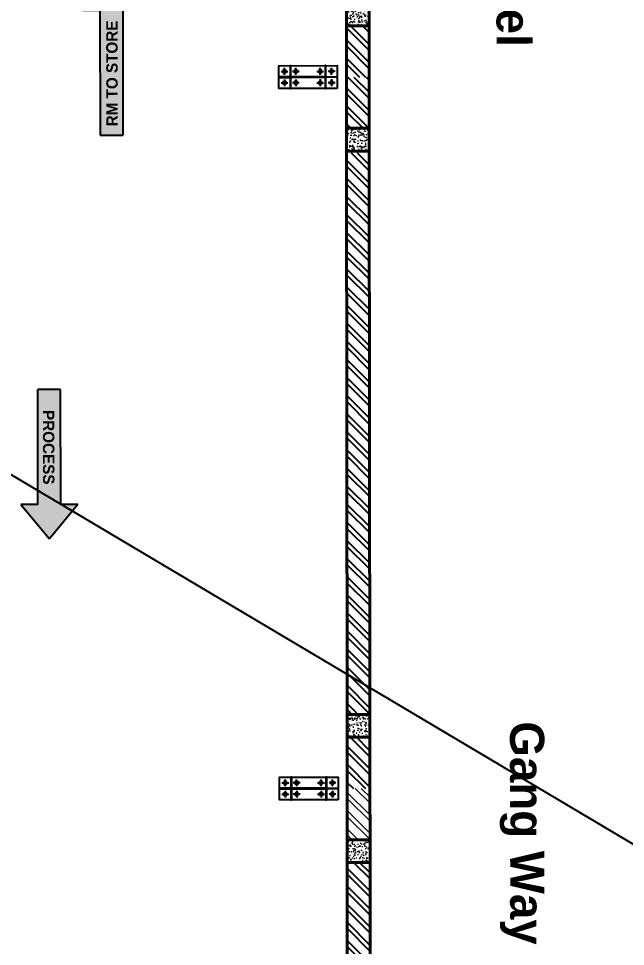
# Model space of a CAD drawing. Header units: feet. Extents: x -99009 to 3252343, y -11094690 to 9035152.
# Drawn here: x 2510470 to 2515800, y -1976592 to -1968440 of the extents above; entities that cross this region are included whole.
import ezdxf

# ---------------------------------------------------------------- set-up
doc = ezdxf.new("R2010")
doc.units = ezdxf.units.FT
doc.layers.add('1', color=1, linetype='Continuous')
doc.layers.add('K-LINE', color=7, linetype='Continuous')
doc.layers.add('HATCH WALL', color=7, linetype='Continuous', true_color=0x7d7d7d)
for name, color, linetype, lineweight in [('Line', 7, 'Continuous', 13), ('NAMEPLATE-LINE', 1, 'Continuous', 0), ('RCC', 3, 'Continuous', 40), ('ROAD', 134, 'Continuous', 0), ('WALL', 10, 'Continuous', 40)]:
    doc.layers.add(name, color=color, linetype=linetype, lineweight=lineweight)
doc.styles.get("Standard").update_dxf_attribs({"font": 'GOTHICB.TTF'})
pattern_1 = [(45, (-189091.04, -251272.94), (-79.549513, 79.549513), []), (45, (-189038.01, -251272.94), (-79.549513, 79.549513), [])]

# ---------------------------------------------------------------- blocks, each defined once
blk = doc.blocks.new('RCC COLUMN')
at = {"layer": 'ROAD'}
h = blk.add_hatch(dxfattribs=at)
h.set_pattern_fill('AR-CONC', color=252, scale=10)
h.set_pattern_definition([(50, (-23146.816, 205572.735), (71.726018, -6.275213), [7.5, -82.5]), (355, (-23146.82, 205572.735), (-13.875133, 75.219213), [6, -66]), (100.451444, (-23140.84, 205572.21), (57.850885, 68.944), [6.37402, -70.11421]), (46.1842, (-23146.82, 205592.735), (106.724133, -16.551928), [11.25, -123.75]), (96.635635, (-23137.92, 205591.36), (93.466195, 97.41186), [9.561034, -105.171376]), (351.184164, (-23146.82, 205592.73), (93.466195, 97.41186), [9, -99]), (21, (-23136.816, 205587.735), (59.690705, -40.261889), [7.5, -82.5]), (326, (-23136.82, 205587.735), (24.331533, 72.515005), [6, -66]), (71.451445, (-23131.84, 205584.38), (84.022238, 32.253115), [6.37402, -70.11421]), (37.5, (-23146.816, 205572.735), (1.2159855, 33.2893854), [0, -65.2, 0, -67, 0, -66.25]), (7.5, (-23146.816, 205572.735), (26.306954, 39.441171), [0, -38.2, 0, -63.7, 0, -25.25]), (327.5, (-23169.116, 205572.735), (53.3822436, -2.2554872), [0, -25, 0, -78, 0, -103.5]), (317.5, (-23179.116, 205572.735), (58.318617, 10.010498), [0, -32.5, 0, -51.8, 0, -73.5])])
h.paths.add_polyline_path([(-100, -115), (100, -115), (100, 85), (-100, 85)])
at = {"layer": 'RCC'}
blk.add_lwpolyline([(-100, -115), (100, -115), (100, 85), (-100, 85)], close=True, dxfattribs=at)
blk = doc.blocks.new('WALL FOR INNER GRID')
at = {"layer": 'HATCH WALL'}
h = blk.add_hatch(dxfattribs=at)
h.set_pattern_fill('ANSI32', color=256, scale=300, style=0)
h.set_pattern_definition(pattern_1)
h.paths.add_polyline_path([(31987, -23105.6), (32452, -23105.6), (32452, -23305.6), (31987, -23305.6)])
h = blk.add_hatch(dxfattribs=at)
h.set_pattern_fill('ANSI32', color=256, scale=300, style=0)
h.set_pattern_definition(pattern_1)
h.paths.add_polyline_path([(32652, -23305.6), (37572, -23305.6), (37572, -23105.6), (32652, -23105.6)])
h = blk.add_hatch(dxfattribs=at)
h.set_pattern_fill('ANSI32', color=256, scale=300, style=0)
h.set_pattern_definition([(45, (-183306.04, -251272.94), (-79.549513, 79.549513), []), (45, (-183253.01, -251272.94), (-79.549513, 79.549513), [])])
h.paths.add_polyline_path([(37772, -23105.6), (38237, -23105.6), (38237, -23305.6), (37772, -23305.6)])
at = {"layer": 'WALL'}
for points in [[(31987, -23105.6), (32437.1, -23105.6), (32437.1, -23305.6), (31987, -23305.6)], [(31987, -23105.6), (32437.1, -23105.6), (32437.1, -23305.6), (31987, -23305.6)], [(38237, -23305.6), (37787.1, -23305.6), (37787.1, -23105.6), (38237, -23105.6)], [(38237, -23305.6), (37787.1, -23305.6), (37787.1, -23105.6), (38237, -23105.6)]]:
    blk.add_lwpolyline(points, dxfattribs=at)
blk.add_lwpolyline([(32637.1, -23305.6), (37587.1, -23305.6), (37587.1, -23105.6), (32637.1, -23105.6)], close=True, dxfattribs=at)
at = {"xscale": -1, "rotation": 180}
blk.add_blockref('RCC COLUMN', (32537.1, -23220.6), dxfattribs=at)
at = {"rotation": 180}
blk.add_blockref('RCC COLUMN', (37687.1, -23220.6), dxfattribs=at)
blk = doc.blocks.new('BRICK HALF')
at = {"layer": 'NAMEPLATE-LINE'}
h = blk.add_hatch(dxfattribs=at)
h.set_pattern_fill('ANSI32', color=252, scale=300)
h.set_pattern_definition([(45, (612044.52, -48177.99), (-79.549513, 79.549513), []), (45, (612097.55, -48177.99), (-79.549513, 79.549513), [])])
h.paths.add_polyline_path([(0, 0), (450, 0), (450, -200), (0, -200)])
at = {"layer": 'WALL'}
blk.add_lwpolyline([(0, 0), (450, 0), (450, -200), (0, -200)], dxfattribs=at)
at = {"rotation": 180}
blk.add_blockref('RCC COLUMN', (550, -115), dxfattribs=at)
blk = doc.blocks.new('PROCESS ARROW')
at = {"true_color": 0x58ba48, "transparency": 33554684}
h = blk.add_hatch(color=85, dxfattribs=at)
h.dxf.hatch_style = 1
h.paths.add_polyline_path([(1735093.4, -47387.5), (1735093.4, -47537.5), (1735393.4, -47287.5), (1735093.4, -47037.5), (1735093.4, -47187.5), (1734083.8, -47187.5), (1734083.8, -47387.5)])
h.paths.add_polyline_path([(1734226.8, -47397.2), (1734878.2, -47397.2), (1734878.2, -47178.4), (1734226.8, -47178.4)], flags=25)
at = {"transparency": 33554684}
for p, q in [((1735093.4, -47037.5), (1735393.4, -47287.5)), ((1735093.4, -47037.5), (1735093.4, -47187.5)), ((1735093.4, -47187.5), (1734083.8, -47187.5)), ((1734083.8, -47187.5), (1734083.8, -47387.5)), ((1735093.4, -47537.5), (1735393.4, -47287.5)), ((1735093.4, -47387.5), (1734083.8, -47387.5)), ((1735093.4, -47387.5), (1735093.4, -47537.5))]:
    blk.add_line(p, q, dxfattribs=at)
at = {"transparency": 33554684, "insert": (1734263.1, -47344), "char_height": 100, "attachment_point": 7}
blk.add_mtext_dynamic_manual_height_columns('PROCESS', width=4624.117, gutter_width=1, heights=[0], dxfattribs=at)
blk = doc.blocks.new('RM TO STORE')
at = {"true_color": 0x9898cc, "transparency": 33554684}
h = blk.add_hatch(color=253, dxfattribs=at)
h.dxf.hatch_style = 1
h.paths.add_polyline_path([(1741195, -46226.2), (1741195, -46376.2), (1741495, -46126.2), (1741195, -45876.2), (1741195, -46026.2), (1740094.1, -46026.2), (1740094.1, -46226.2)])
h.paths.add_polyline_path([(1740135.6, -46235.9), (1741045.9, -46235.9), (1741045.9, -46017.1), (1740135.6, -46017.1)], flags=25)
at = {"transparency": 33554684}
for p, q in [((1741195, -45876.2), (1741495, -46126.2)), ((1741195, -45876.2), (1741195, -46026.2)), ((1741195, -46026.2), (1740094.1, -46026.2)), ((1740094.1, -46026.2), (1740094.1, -46226.2)), ((1741195, -46376.2), (1741495, -46126.2)), ((1741195, -46226.2), (1740094.1, -46226.2)), ((1741195, -46226.2), (1741195, -46376.2))]:
    blk.add_line(p, q, dxfattribs=at)
at = {"transparency": 33554684, "insert": (1740173.3, -46182.7), "char_height": 100, "attachment_point": 7}
blk.add_mtext_dynamic_manual_height_columns('RM TO STORE', width=4624.117, gutter_width=1, heights=[0], dxfattribs=at)
blk = doc.blocks.new('24')
h = blk.add_hatch(color=7)
h.dxf.hatch_style = 1
edge = h.paths.add_edge_path()
edge.add_ellipse((0, 0), major_axis=(15, 0), ratio=1, start_angle=0, end_angle=360)
at = {"color": 1}
for p, q in [((-30, 0), (30, 0)), ((0, 30), (0, -30))]:
    blk.add_line(p, q, dxfattribs=at)
at = {"color": 7}
blk.add_circle((0, 0), 15, dxfattribs=at)
blk = doc.blocks.new('zw$CD60')
at = {"color": 1}
for p, rotation in [((-50, 50), 270), ((50, -50), 90.00000000000001)]:
    blk.add_blockref('24', p, dxfattribs=dict(at, rotation=rotation))
at = {"color": 1, "xscale": -1}
for p, rotation in [((50, 50), 89.99999999999982), ((-50, -50), 270)]:
    blk.add_blockref('24', p, dxfattribs=dict(at, rotation=rotation))
blk = doc.blocks.new('FD824G4')
at = {"color": 3}
blk.add_lwpolyline([(943529.3, 463793.9), (944043.3, 463793.9), (944043.3, 463593.9), (943529.3, 463593.9)], close=True, dxfattribs=at)
at = {"color": 1}
blk.add_lwpolyline([(943629.3, 463793.9), (943629.3, 463593.9), (943636.3, 463593.9), (943636.3, 463691.4), (943936.3, 463691.4), (943936.3, 463593.9), (943943.3, 463593.9), (943943.3, 463793.9), (943936.3, 463793.9), (943936.3, 463696.4), (943636.3, 463696.4), (943636.3, 463793.9)], close=True, dxfattribs=at)
at = {"color": 4}
for points in [[(943629.3, 463696.4), (943629.3, 463691.4), (943529.3, 463691.4), (943529.3, 463696.4)], [(943943.3, 463696.4), (943943.3, 463691.4), (944043.3, 463691.4), (944043.3, 463696.4)]]:
    blk.add_lwpolyline(points, close=True, dxfattribs=at)
at = {"color": 1, "xscale": -1, "rotation": 270}
blk.add_blockref('zw$CD60', (943629.3, 463693.9), dxfattribs=at)
at = {"color": 1, "rotation": 90}
blk.add_blockref('zw$CD60', (943943.3, 463693.9), dxfattribs=at)

msp = doc.modelspace()

# ---------------------------------------------------------------- hatches: boundary and pattern name
h = msp.add_hatch()
h.set_pattern_fill('ANSI32', color=252, scale=300, angle=270.065051714)
h.set_pattern_definition([(315.065052, (2467974.33, -2356050.59), (79.459144, 79.63978), []), (315.065052, (2467974.39, -2356103.63), (79.459144, 79.63978), [])])
h.paths.add_polyline_path([(2513362.9367, -1980804.38677), (2513362.70954, -1980604.30612), (2513562.70941, -1980604.07905), (2513562.93657, -1980804.15969)])
h.paths.add_polyline_path([(2513562.70941, -1980604.07905), (2513557.31632, -1975853.99301), (2513357.31645, -1975854.22008), (2513362.70954, -1980604.30612)])

# ---------------------------------------------------------------- linework, layer by layer
at = {"layer": '1'}
msp.add_line((2520410.24608, -1978394.49612), (2434444.49681, -1927308.91693), dxfattribs=at)
msp.add_arc((2520410.24778, -1978395.99612), 100000, 84.1346387202, 194.3871675539, dxfattribs=at)
at = {"layer": 'WALL'}
msp.add_lwpolyline([(2513562.70941, -1980604.07905), (2513557.31632, -1975853.99301), (2513357.31645, -1975854.22008), (2513362.70954, -1980604.30612)], close=True, dxfattribs=at)

# ---------------------------------------------------------------- block references
at = {"transparency": 33554684}
for name, p, rotation in [('RM TO STORE', (2467135.51496, -3709611.18362), 90.06505171407345), ('PROCESS ARROW', (2556057.43662, -237563.81133), 270.0650517140734)]:
    msp.add_blockref(name, p, dxfattribs=dict(at, rotation=rotation))
for name, p, rotation in [('FD824G4', (3456271.69608, -1504188.90075), 180.0650517140735), ('FD824G4', (3456278.79212, -1510438.89672), 180.0650517140735), ('BRICK HALF', (2513556.57833, -1975203.99343), 270.0650517140735)]:
    msp.add_blockref(name, p, dxfattribs=dict(rotation=rotation))
at = {"layer": 'WALL', "rotation": 270.0650517140735}
for p in [(2536611.67685, -1930690.95863), (2536618.77289, -1936940.9546)]:
    msp.add_blockref('WALL FOR INNER GRID', p, dxfattribs=at)

# ---------------------------------------------------------------- texts
at = {"layer": 'K-LINE', "insert": (2515086.26668, -1974614.72077), "char_height": 300, "width": 2495.2996665, "attachment_point": 1, "rotation": 270.065051714}
msp.add_mtext('{Gang Way}', dxfattribs=at)
at = {"layer": 'Line', "lineweight": 5, "insert": (2515966.17838, -1966902.05505), "char_height": 300, "attachment_point": 1, "rotation": 270.065051714}
msp.add_mtext_dynamic_manual_height_columns('\\P\\P97.2 level', width=7764, gutter_width=1, heights=[0], dxfattribs=at)

doc.saveas('drawing.dxf')
